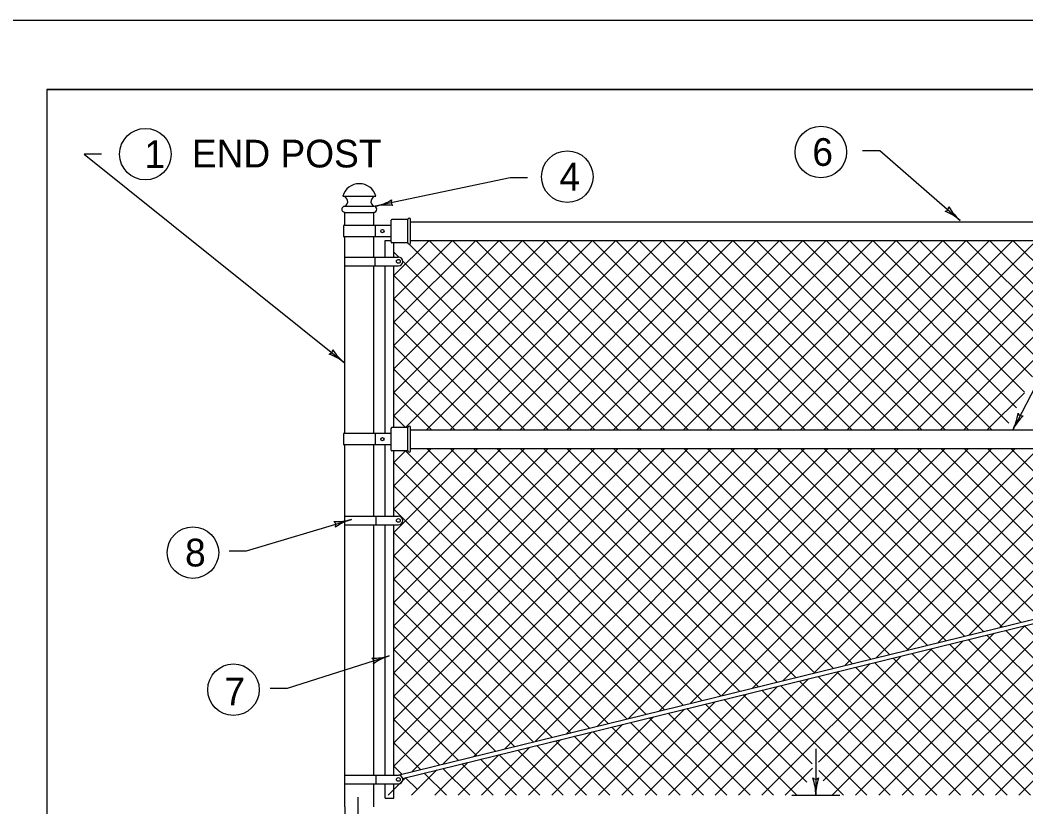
# Model space of a CAD drawing. Extents: x 1000 to 1036.3, y 1000 to 1022.
# Drawn here: x 1006.81 to 1014.06, y 1016.33 to 1022 of the extents above; entities that cross this region are included whole.
import ezdxf

# ---------------------------------------------------------------- set-up
doc = ezdxf.new("R2010")
doc.units = 0
for name, color, linetype in [('Level 1', 7, 'Continuous'), ('Level 10', 7, 'Continuous'), ('Level 11', 7, 'Continuous')]:
    doc.layers.add(name, color=color, linetype=linetype)

msp = doc.modelspace()

# ---------------------------------------------------------------- linework, layer by layer
at = {"layer": 'Level 1'}
for p, q in [((1007.3944, 1021.0338), (1007.2694, 1021.0338)), ((1007.2694, 1021.0338), (1009.1465, 1019.5295)), ((1012.8813, 1021.0598), (1013.0063, 1021.0598)), ((1013.0063, 1021.0598), (1013.5864, 1020.5556)), ((1014.9454, 1020.933), (1013.9653, 1019.0463)), ((1010.3421, 1020.8628), (1009.3688, 1020.6578)), ((1010.4671, 1020.8628), (1010.3421, 1020.8628)), ((1009.1342, 1020.7313), (1009.3735, 1020.7313)), ((1009.1496, 1020.658), (1009.3581, 1020.658)), ((1009.1496, 1020.6141), (1009.3581, 1020.6141)), ((1009.1498, 1020.5203), (1009.1498, 1020.6141)), ((1009.3579, 1020.5203), (1009.3579, 1020.6141)), ((1009.4829, 1020.5203), (1009.1398, 1020.5203)), ((1009.1398, 1020.5203), (1009.1398, 1020.437)), ((1009.3679, 1020.5203), (1009.3679, 1020.437)), ((1009.4829, 1020.4006), (1009.4829, 1020.5568)), ((1009.6028, 1020.562), (1009.4882, 1020.562)), ((1009.6028, 1020.3953), (1009.6028, 1020.5621)), ((1009.6235, 1020.3953), (1009.6235, 1020.5621)), ((1009.6235, 1020.5463), (1019.2011, 1020.5463)), ((1009.4829, 1020.437), (1009.1398, 1020.437)), ((1009.1498, 1019.0203), (1009.1498, 1020.437)), ((1009.3579, 1020.2918), (1009.3579, 1020.437)), ((1009.4413, 1020.4109), (1009.4829, 1020.4109)), ((1009.4413, 1020.2918), (1009.4413, 1020.4109)), ((1009.6028, 1020.3953), (1009.4882, 1020.3953)), ((1009.5038, 1020.1584), (1009.7563, 1020.4109)), ((1009.5038, 1019.99), (1009.9248, 1020.4109)), ((1009.5038, 1019.8216), (1010.0932, 1020.4109)), ((1009.5038, 1019.6531), (1010.2616, 1020.4109)), ((1009.5038, 1019.4847), (1010.4301, 1020.4109)), ((1009.5038, 1019.3163), (1010.5985, 1020.4109)), ((1009.5038, 1019.1478), (1010.7669, 1020.4109)), ((1009.5038, 1020.2918), (1009.5038, 1020.3953)), ((1009.5869, 1019.0624), (1010.9354, 1020.4109)), ((1009.6138, 1020.3849), (1010.9523, 1019.0463)), ((1009.6235, 1020.4109), (1030.3458, 1020.4109)), ((1009.7393, 1019.0463), (1011.1038, 1020.4109)), ((1009.7563, 1020.4109), (1011.1208, 1019.0463)), ((1009.9077, 1019.0463), (1011.2723, 1020.4109)), ((1009.9248, 1020.4109), (1011.2893, 1019.0463)), ((1010.0762, 1019.0463), (1011.4408, 1020.4109)), ((1010.0932, 1020.4109), (1011.4577, 1019.0463)), ((1010.2446, 1019.0463), (1011.6092, 1020.4109)), ((1010.2616, 1020.4109), (1011.6261, 1019.0463)), ((1010.413, 1019.0463), (1011.7776, 1020.4109)), ((1010.4301, 1020.4109), (1011.7946, 1019.0463)), ((1010.5815, 1019.0463), (1011.9461, 1020.4109)), ((1010.5985, 1020.4109), (1011.963, 1019.0463)), ((1010.7499, 1019.0463), (1012.1145, 1020.4109)), ((1010.7669, 1020.4109), (1012.1314, 1019.0463)), ((1010.9183, 1019.0463), (1012.2829, 1020.4109)), ((1010.9354, 1020.4109), (1012.2999, 1019.0463)), ((1011.0868, 1019.0463), (1012.4514, 1020.4109)), ((1011.1038, 1020.4109), (1012.4683, 1019.0463)), ((1011.2553, 1019.0463), (1012.6198, 1020.4109)), ((1011.2723, 1020.4109), (1012.6368, 1019.0463)), ((1011.4237, 1019.0463), (1012.7883, 1020.4109)), ((1011.4408, 1020.4109), (1012.8053, 1019.0463)), ((1011.5922, 1019.0463), (1012.9568, 1020.4109)), ((1011.6092, 1020.4109), (1012.9737, 1019.0463)), ((1011.7606, 1019.0463), (1013.1252, 1020.4109)), ((1011.7776, 1020.4109), (1013.1421, 1019.0463)), ((1011.929, 1019.0463), (1013.2936, 1020.4109)), ((1011.9461, 1020.4109), (1013.3106, 1019.0463)), ((1012.0975, 1019.0463), (1013.4621, 1020.4109)), ((1012.1145, 1020.4109), (1013.479, 1019.0463)), ((1012.2659, 1019.0463), (1013.6305, 1020.4109)), ((1012.2829, 1020.4109), (1013.6474, 1019.0463)), ((1012.4343, 1019.0463), (1013.7989, 1020.4109)), ((1012.4514, 1020.4109), (1013.8159, 1019.0463)), ((1012.6028, 1019.0463), (1013.9674, 1020.4109)), ((1012.6198, 1020.4109), (1013.9371, 1019.0935)), ((1012.7713, 1019.0463), (1014.1358, 1020.4109)), ((1012.7883, 1020.4109), (1013.9939, 1019.2051)), ((1012.9397, 1019.0463), (1014.3043, 1020.4109)), ((1012.9568, 1020.4109), (1014.0508, 1019.3167)), ((1013.1082, 1019.0463), (1014.4728, 1020.4109)), ((1013.1252, 1020.4109), (1014.1078, 1019.4283)), ((1013.2936, 1020.4109), (1014.1646, 1019.5398)), ((1013.4621, 1020.4109), (1014.2215, 1019.6514)), ((1013.6305, 1020.4109), (1014.2783, 1019.7629)), ((1013.7989, 1020.4109), (1014.3353, 1019.8745)), ((1013.9674, 1020.4109), (1014.3922, 1019.9861)), ((1009.5038, 1020.3264), (1009.5383, 1020.2921)), ((1013.2766, 1019.0463), (1014.5751, 1020.3448)), ((1009.1498, 1020.2918), (1009.5352, 1020.2918)), ((1009.1498, 1020.2293), (1009.5352, 1020.2293)), ((1009.3579, 1019.0203), (1009.3579, 1020.2293)), ((1009.3679, 1020.2293), (1009.3679, 1020.2918)), ((1009.4413, 1019.0203), (1009.4413, 1020.2293)), ((1009.5038, 1019.062), (1009.5038, 1020.2293)), ((1009.5673, 1020.263), (1010.7839, 1019.0463)), ((1009.5038, 1020.158), (1010.6154, 1019.0463)), ((1009.5038, 1019.9896), (1010.447, 1019.0463)), ((1013.445, 1019.0463), (1014.3998, 1020.0012)), ((1009.5038, 1019.8211), (1010.2785, 1019.0463)), ((1009.5038, 1019.6527), (1010.1101, 1019.0463)), ((1013.6135, 1019.0463), (1014.2246, 1019.6574)), ((1009.5038, 1019.4843), (1009.9417, 1019.0463)), ((1009.5038, 1019.3158), (1009.7733, 1019.0463)), ((1013.7819, 1019.0463), (1014.0493, 1019.3138)), ((1009.5038, 1019.1473), (1009.5873, 1019.0638)), ((1009.4829, 1019.0203), (1009.1398, 1019.0203)), ((1009.1398, 1019.0203), (1009.1398, 1018.937)), ((1009.3679, 1019.0203), (1009.3679, 1018.937)), ((1009.4829, 1018.9006), (1009.4829, 1019.0568)), ((1009.6028, 1019.062), (1009.4882, 1019.062)), ((1009.6028, 1018.8953), (1009.6028, 1019.0621)), ((1009.6235, 1018.8953), (1009.6235, 1019.0621)), ((1009.6235, 1019.0463), (1018.8423, 1019.0463)), ((1009.4829, 1018.937), (1009.1398, 1018.937)), ((1009.1498, 1016.3276), (1009.1498, 1018.937)), ((1009.3579, 1018.4242), (1009.3579, 1018.937)), ((1009.4413, 1018.4242), (1009.4413, 1018.937)), ((1009.6028, 1018.8953), (1009.4882, 1018.8953)), ((1009.5038, 1016.7896), (1011.6252, 1018.9109)), ((1009.5038, 1016.6211), (1011.7936, 1018.9109)), ((1009.5038, 1018.3056), (1010.1092, 1018.9109)), ((1009.5038, 1018.1371), (1010.2776, 1018.9109)), ((1009.5038, 1017.9687), (1010.4461, 1018.9109)), ((1009.5038, 1017.8003), (1010.6145, 1018.9109)), ((1009.5038, 1017.6318), (1010.7829, 1018.9109)), ((1009.5038, 1017.4633), (1010.9514, 1018.9109)), ((1009.5038, 1017.2949), (1011.1198, 1018.9109)), ((1009.5038, 1017.1264), (1011.2883, 1018.9109)), ((1009.5038, 1016.958), (1011.4568, 1018.9109)), ((1009.5038, 1018.6424), (1009.7723, 1018.9109)), ((1009.5038, 1018.474), (1009.9408, 1018.9109)), ((1009.5038, 1018.4242), (1009.5038, 1018.8953)), ((1009.5038, 1018.8109), (1009.5874, 1018.8945)), ((1009.5875, 1018.8953), (1011.4543, 1017.0284)), ((1009.6235, 1018.9109), (1018.8423, 1018.9109)), ((1009.6326, 1016.5814), (1011.9621, 1018.9109)), ((1009.7402, 1018.9109), (1011.5895, 1017.0616)), ((1009.8558, 1016.6362), (1012.1305, 1018.9109)), ((1009.9087, 1018.9109), (1011.7248, 1017.0948)), ((1010.0771, 1018.9109), (1011.86, 1017.128)), ((1010.079, 1016.691), (1012.2989, 1018.9109)), ((1010.2455, 1018.9109), (1011.9953, 1017.1612)), ((1010.3023, 1016.7458), (1012.4674, 1018.9109)), ((1010.4139, 1018.9109), (1012.1305, 1017.1943)), ((1010.5254, 1016.8005), (1012.6358, 1018.9109)), ((1010.5824, 1018.9109), (1012.2658, 1017.2276)), ((1010.7486, 1016.8553), (1012.8043, 1018.9109)), ((1010.7508, 1018.9109), (1012.401, 1017.2608)), ((1010.9193, 1018.9109), (1012.5363, 1017.2939)), ((1010.9719, 1016.9101), (1012.9728, 1018.9109)), ((1011.0878, 1018.9109), (1012.6716, 1017.3271)), ((1011.1951, 1016.9648), (1013.1412, 1018.9109)), ((1011.2562, 1018.9109), (1012.8068, 1017.3603)), ((1011.4183, 1017.0196), (1013.3096, 1018.9109)), ((1011.4247, 1018.9109), (1012.9421, 1017.3935)), ((1011.5931, 1018.9109), (1013.0773, 1017.4267)), ((1011.6416, 1017.0744), (1013.4781, 1018.9109)), ((1011.7615, 1018.9109), (1013.2126, 1017.4598)), ((1011.8648, 1017.1292), (1013.6465, 1018.9109)), ((1011.93, 1018.9109), (1013.3478, 1017.4931)), ((1012.0879, 1017.1839), (1013.8149, 1018.9109)), ((1012.0984, 1018.9109), (1013.4831, 1017.5263)), ((1012.2668, 1018.9109), (1013.6183, 1017.5594)), ((1012.3112, 1017.2387), (1013.9834, 1018.9109)), ((1012.4353, 1018.9109), (1013.7536, 1017.5927)), ((1012.5343, 1017.2934), (1014.1518, 1018.9109)), ((1012.6038, 1018.9109), (1013.8888, 1017.6258)), ((1012.7576, 1017.3483), (1014.3203, 1018.9109)), ((1012.7722, 1018.9109), (1014.0241, 1017.659)), ((1012.9407, 1018.9109), (1014.1594, 1017.6922)), ((1012.9808, 1017.403), (1014.4888, 1018.9109)), ((1013.1091, 1018.9109), (1014.2947, 1017.7253)), ((1013.204, 1017.4578), (1014.6572, 1018.9109)), ((1013.2775, 1018.9109), (1014.4298, 1017.7586)), ((1013.4272, 1017.5125), (1014.8256, 1018.9109)), ((1013.446, 1018.9109), (1014.5652, 1017.7918)), ((1013.6144, 1018.9109), (1014.7004, 1017.8249)), ((1013.6505, 1017.5673), (1014.9941, 1018.9109)), ((1013.7828, 1018.9109), (1014.8357, 1017.8581)), ((1013.8737, 1017.6221), (1015.1625, 1018.9109)), ((1013.9513, 1018.9109), (1014.9709, 1017.8913)), ((1009.5038, 1018.8104), (1011.319, 1016.9953)), ((1009.5038, 1018.642), (1011.1838, 1016.962)), ((1009.5315, 1016.5567), (1017.8828, 1018.6058)), ((1009.5655, 1016.5328), (1017.8902, 1018.5755)), ((1009.1498, 1018.4242), (1009.5352, 1018.4242)), ((1009.3756, 1018.3618), (1009.3756, 1018.4242)), ((1009.5038, 1018.4736), (1011.0485, 1016.9288)), ((1008.4411, 1018.1739), (1009.1964, 1018.4004)), ((1009.1498, 1018.3618), (1009.5365, 1018.3618)), ((1009.3579, 1016.5567), (1009.3579, 1018.3618)), ((1009.4413, 1016.5567), (1009.4413, 1018.3618)), ((1009.5038, 1016.5567), (1009.5038, 1018.3618)), ((1009.5038, 1018.3051), (1010.9133, 1016.8957)), ((1008.3161, 1018.1739), (1008.4411, 1018.1739)), ((1009.5038, 1018.1367), (1010.7779, 1016.8625)), ((1014.0101, 1016.4109), (1015.6168, 1018.0177)), ((1009.5038, 1017.9683), (1010.6428, 1016.8293)), ((1013.6732, 1016.4109), (1015.1703, 1017.9081)), ((1013.8416, 1016.4109), (1015.3935, 1017.9628)), ((1013.5048, 1016.4109), (1014.9472, 1017.8533)), ((1009.5038, 1017.7998), (1010.5074, 1016.7961)), ((1013.3363, 1016.4109), (1014.7239, 1017.7986)), ((1012.9994, 1016.4109), (1014.2775, 1017.689)), ((1013.1678, 1016.4109), (1014.5008, 1017.7438)), ((1009.5038, 1017.6313), (1010.3722, 1016.7629)), ((1012.8309, 1016.4109), (1014.0543, 1017.6343)), ((1014.0499, 1017.6332), (1015.2723, 1016.4109)), ((1012.6625, 1016.4109), (1013.8311, 1017.5795)), ((1013.7794, 1017.5668), (1014.9354, 1016.4109)), ((1013.9147, 1017.6), (1015.1038, 1016.4109)), ((1012.5979, 1016.5148), (1013.6079, 1017.5248)), ((1013.5089, 1017.5004), (1014.5985, 1016.4109)), ((1013.6442, 1017.5336), (1014.7669, 1016.4109)), ((1008.736, 1017.1824), (1009.47, 1017.4175)), ((1009.5038, 1017.4629), (1010.2369, 1016.7298)), ((1012.1572, 1016.4109), (1013.1614, 1017.4152)), ((1012.5645, 1016.6498), (1013.3846, 1017.4699)), ((1013.1032, 1017.4008), (1014.0932, 1016.4109)), ((1013.2383, 1017.4341), (1014.2616, 1016.4109)), ((1013.3737, 1017.4673), (1014.4301, 1016.4109)), ((1011.9888, 1016.4109), (1012.9383, 1017.3604)), ((1012.8326, 1017.3345), (1013.7563, 1016.4109)), ((1012.9679, 1017.3677), (1013.9248, 1016.4109)), ((1009.5038, 1017.2944), (1010.1017, 1016.6965)), ((1011.8203, 1016.4109), (1012.7149, 1017.3056)), ((1012.5621, 1017.2681), (1013.4194, 1016.4109)), ((1012.6973, 1017.3013), (1013.5878, 1016.4109)), ((1008.611, 1017.1824), (1008.736, 1017.1824)), ((1011.4834, 1016.4109), (1012.2686, 1017.1961)), ((1011.6518, 1016.4109), (1012.4918, 1017.2508)), ((1012.2916, 1017.2018), (1013.0825, 1016.4109)), ((1012.4268, 1017.2349), (1013.2509, 1016.4109)), ((1009.5038, 1017.126), (1009.9664, 1016.6633)), ((1011.3149, 1016.4109), (1012.0453, 1017.1413)), ((1012.0211, 1017.1353), (1012.5183, 1016.6383)), ((1012.1563, 1017.1686), (1012.9141, 1016.4109)), ((1011.1465, 1016.4109), (1011.8222, 1017.0866)), ((1011.6153, 1017.0358), (1012.2403, 1016.4109)), ((1011.7506, 1017.069), (1012.4088, 1016.4109)), ((1011.8858, 1017.1022), (1012.4818, 1016.5062)), ((1010.8096, 1016.4109), (1011.3757, 1016.977)), ((1010.9781, 1016.4109), (1011.5989, 1017.0318)), ((1011.3448, 1016.9694), (1011.9034, 1016.4109)), ((1011.4801, 1017.0026), (1012.0718, 1016.4109)), ((1009.5038, 1016.9576), (1009.8312, 1016.6302)), ((1010.6412, 1016.4109), (1011.1525, 1016.9223)), ((1011.0743, 1016.9031), (1011.5665, 1016.4109)), ((1011.2095, 1016.9363), (1011.7349, 1016.4109)), ((1010.4728, 1016.4109), (1010.9293, 1016.8675)), ((1010.8038, 1016.8367), (1011.2296, 1016.4109)), ((1010.939, 1016.8698), (1011.3981, 1016.4109)), ((1009.5038, 1016.7891), (1009.6959, 1016.597)), ((1010.1358, 1016.4109), (1010.4828, 1016.7579)), ((1010.3043, 1016.4109), (1010.706, 1016.8127)), ((1010.5333, 1016.7703), (1010.8928, 1016.4109)), ((1010.6685, 1016.8035), (1011.0612, 1016.4109)), ((1012.5453, 1016.7461), (1012.5453, 1016.4109)), ((1009.9674, 1016.4109), (1010.2597, 1016.7032)), ((1010.2628, 1016.7039), (1010.5558, 1016.4109)), ((1010.398, 1016.7371), (1010.7243, 1016.4109)), ((1009.5038, 1016.6211), (1009.561, 1016.5638)), ((1009.7989, 1016.4109), (1010.0364, 1016.6484)), ((1009.857, 1016.6043), (1010.0505, 1016.4109)), ((1009.9922, 1016.6376), (1010.2189, 1016.4109)), ((1010.1275, 1016.6708), (1010.3874, 1016.4109)), ((1012.3256, 1016.4109), (1012.5221, 1016.6074)), ((1009.1498, 1016.5567), (1009.5352, 1016.5567)), ((1009.3756, 1016.4943), (1009.3756, 1016.5567)), ((1009.4621, 1016.4109), (1009.59, 1016.5388)), ((1009.5868, 1016.5381), (1009.6726, 1016.4523)), ((1009.6305, 1016.4109), (1009.8132, 1016.5936)), ((1009.7218, 1016.5712), (1009.8821, 1016.4109)), ((1012.5673, 1016.5892), (1012.7456, 1016.4109)), ((1009.1498, 1016.4943), (1009.5352, 1016.4943)), ((1009.3579, 1016.3276), (1009.3579, 1016.4943)), ((1009.4413, 1016.3901), (1009.4413, 1016.4943)), ((1009.5038, 1016.3901), (1009.5038, 1016.4943)), ((1009.2428, 1016.397), (1009.2428, 1015.9888)), ((1009.4413, 1016.3901), (1009.5038, 1016.3901)), ((1012.3721, 1016.4109), (1012.7183, 1016.4109)), ((1009.1498, 1016.328), (1009.1386, 1013.5776))]:
    msp.add_line(p, q, dxfattribs=at)
for centre, radius in [((1007.7111, 1021.0336), 0.1857), ((1012.582, 1021.049), 0.1857), ((1010.7533, 1020.8713), 0.1857), ((1009.4205, 1020.4787), 0.0117), ((1009.5352, 1020.2605), 0.0135), ((1009.4205, 1018.9787), 0.0117), ((1008.0539, 1018.1609), 0.1857), ((1009.5352, 1018.3929), 0.0135), ((1008.3461, 1017.1722), 0.1857), ((1009.5352, 1016.5254), 0.0135)]:
    msp.add_circle(centre, radius, dxfattribs=at)
for centre, radius, start, end in [((1009.2538, 1020.6956), 0.1249, 16.62756, 163.35446), ((1009.1312, 1020.6924), 0.039, 298.1005, 85.68557), ((1009.3764, 1020.6924), 0.039, 94.31443, 241.8995), ((1009.2881, 1021.0403), 0.3909, 281.8983, 300.56708), ((1009.4494, 1020.2752), 0.3909, 83.24546, 101.89219), ((1009.5142, 1020.6884), 0.0313, 150.6729, 232.78959), ((1009.1497, 1020.6361), 0.0219, 89.85495, 270.14505), ((1009.358, 1020.6361), 0.0219, 270.14505, 89.85495), ((1009.2881, 1021.0403), 0.3909, 281.88608, 281.8983), ((1013.4742, 1020.6531), 0.0313, 277.77916, 359.89586), ((1013.33, 1020.2605), 0.3909, 49.00457, 67.67335), ((1013.8429, 1020.8506), 0.3909, 210.35173, 228.99846), ((1009.4881, 1020.5568), 0.00521, 90, 180), ((1009.6131, 1020.5621), 0.0104, 0.30639, 179.69361), ((1013.33, 1020.2605), 0.3909, 48.99234, 49.00457), ((1009.4881, 1020.4005), 0.00521, 180, 270), ((1009.6131, 1020.3953), 0.0104, 179.69361, 0.30639), ((1009.5352, 1020.2605), 0.0312, 270, 90), ((1009.0305, 1019.6225), 0.0313, 280.06674, 2.18343), ((1008.902, 1019.2244), 0.3909, 51.29214, 69.96093), ((1009.391, 1019.8346), 0.3909, 212.6393, 231.28603), ((1008.902, 1019.2244), 0.3909, 51.27992, 51.29214), ((1013.6184, 1019.2266), 0.3909, 332.54908, 351.21786), ((1014.3123, 1018.8661), 0.3909, 133.89624, 152.54297), ((1014.0339, 1019.1782), 0.0313, 201.32368, 283.44037), ((1009.6131, 1019.0621), 0.0104, 0.30639, 179.69361), ((1009.4881, 1019.0568), 0.00521, 90, 180), ((1013.6184, 1019.2266), 0.3909, 332.53686, 332.54908), ((1009.4881, 1018.9005), 0.00521, 180, 270), ((1009.6131, 1018.8953), 0.0104, 179.69361, 0.30639), ((1009.5352, 1018.3929), 0.0312, 270, 90), ((1009.0841, 1018.7749), 0.3909, 268.03944, 286.68618), ((1009.054, 1018.3578), 0.0313, 335.46688, 57.58358), ((1009.3087, 1018.026), 0.3909, 106.69229, 125.36107), ((1009.3087, 1018.026), 0.3909, 106.68006, 106.69229), ((1009.3508, 1017.7898), 0.3909, 269.10623, 287.75296), ((1009.3284, 1017.3722), 0.0313, 336.53367, 58.65036), ((1009.5892, 1017.0452), 0.3909, 107.75907, 126.42785), ((1009.5892, 1017.0452), 0.3909, 107.74684, 107.75907), ((1009.5352, 1016.5254), 0.0312, 270, 90), ((1012.5453, 1016.5596), 0.0313, 228.7746, 310.89129), ((1012.1543, 1016.4109), 0.3909, 0, 18.66878), ((1012.9362, 1016.4109), 0.3909, 161.34716, 179.99389), ((1012.9362, 1016.4109), 0.3909, 179.98778, 180), ((1012.1543, 1016.4109), 0.3909, 359.98778, 0)]:
    msp.add_arc(centre, radius, start, end, dxfattribs=at)
at = {"layer": 'Level 10'}
for p, q in [((1000, 1022), (1036, 1022)), ((1007, 1021.5), (1035.5, 1021.5)), ((1007, 1021.5), (1007, 1000.5))]:
    msp.add_line(p, q, dxfattribs=at)
at = {"layer": 'Level 11'}
msp.add_lwpolyline([(1007, 1000.5), (1035.5, 1000.5), (1035.5, 1021.5), (1007, 1021.5)], close=True, dxfattribs=at)

# ---------------------------------------------------------------- texts
at = {"layer": 'Level 1'}
for s, p in [('1', (1007.704, 1020.9336)), ('END POST', (1008.0463, 1020.9377)), ('6', (1012.5206, 1020.949)), ('4', (1010.6967, 1020.7713)), ('8', (1007.9973, 1018.0609)), ('7', (1008.2809, 1017.0603))]:
    msp.add_text(s, height=0.2, dxfattribs=at).set_placement(p)

doc.saveas('drawing.dxf')
